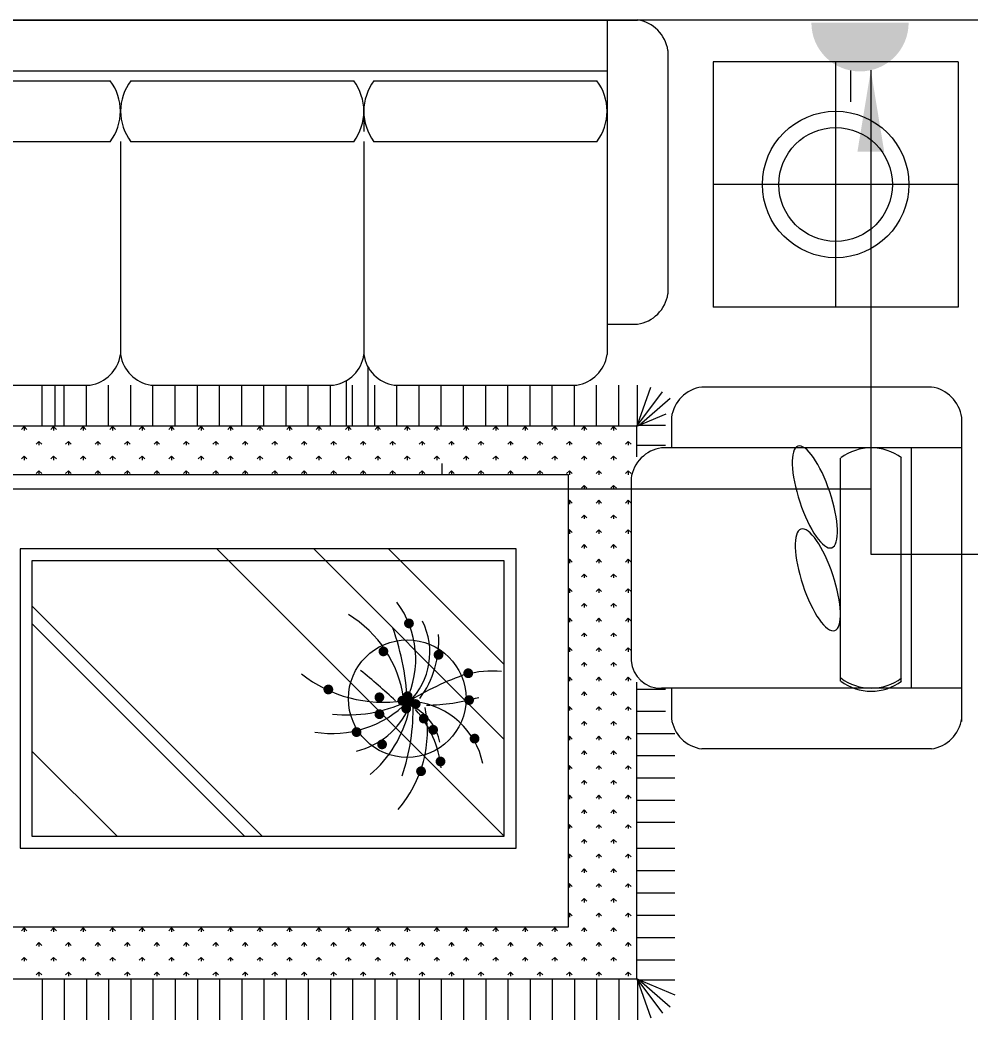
# Model space of a CAD drawing. Header units: millimetres. Extents: x -1705246 to 222838, y -3231245 to 126310.
# Drawn here: x 162795 to 164835, y 1281 to 3425 of the extents above; entities that cross this region are included whole.
import ezdxf

# ---------------------------------------------------------------- set-up
doc = ezdxf.new("R2010")
doc.units = ezdxf.units.MM
doc.layers.add('家具内线', color=8, linetype='Continuous')
doc.layers.add('家具外线', color=1, linetype='Continuous')
doc.styles.get("Standard").update_dxf_attribs({"font": ''})
doc.styles.get('Standard').set_extended_font_data('SimSun')
doc.dimstyles.new('ISO-25', dxfattribs={"dimscale": 70, "dimtxt": 2.5, "dimasz": 2.5, "dimexe": 1.25, "dimexo": 0.625, "dimtad": 1, "dimdec": 0, "dimtxsty": 'Standard', "dimblk": 'ARCHTICK', "dimcen": 2.5, "dimclrd": 251, "dimclre": 251, "dimclrt": 3, "dimadec": 0, "dimazin": 0, "dimtfac": 1, "dimtdec": 0, "dimtix": 1, "dimtmove": 2, "dimatfit": 3, "dimfxl": 1, "dimarcsym": 0})

# ---------------------------------------------------------------- blocks, each defined once
blk = doc.blocks.new('_ArchTick')
at = {"color": 0, "linetype": 'ByBlock', "const_width": 0.15}
blk.add_lwpolyline([(-0.5, -0.5), (0.5, 0.5)], dxfattribs=at)

msp = doc.modelspace()

# ---------------------------------------------------------------- hatches: boundary and pattern name
msp.add_hatch(color=5).paths.add_polyline_path([(164701.1, 3419.1), (164492.5, 3419.1, 1)])

# ---------------------------------------------------------------- linework, layer by layer
at = {"color": 250}
msp.add_line((165026.2, 3425), (160096.2, 3425), dxfattribs=at)
at = {"color": 5}
for p, q in [((164576.1, 3316.9), (164576.1, 3249.8)), ((164620, 3317.5), (164620, 3249.8))]:
    msp.add_line(p, q, dxfattribs=at)
at = {"layer": '家具内线', "color": 250}
for p, q in [((164544.5, 3335.2), (164544.5, 2809.6)), ((162488.5, 3316.3), (163010.2, 3316.3)), ((163010.7, 3316.3), (163532.4, 3316.3)), ((163532.4, 3316.3), (164054.2, 3316.3)), ((163010.7, 3164.2), (163010.7, 2707.7)), ((163532.4, 3164.2), (163532.4, 2707.7)), ((164807.3, 3072.4), (164281.7, 3072.4)), ((163542, 2554.2), (163542, 2680)), ((162842.2, 2554.2), (162842.2, 2642.4)), ((162870.4, 2554.2), (162870.4, 2642.4)), ((162889.8, 2554.2), (162889.8, 2642.4)), ((162937.4, 2554.2), (162937.4, 2642.4)), ((162985, 2554.2), (162985, 2642.4)), ((163032.6, 2554.2), (163032.6, 2642.4)), ((163080.1, 2554.2), (163080.1, 2642.4)), ((163127.7, 2554.2), (163127.7, 2642.4)), ((163175.3, 2554.2), (163175.3, 2642.4)), ((163222.9, 2554.2), (163222.9, 2642.4)), ((163270.4, 2554.2), (163270.4, 2642.4)), ((163318, 2554.2), (163318, 2642.4)), ((163365.6, 2554.2), (163365.6, 2642.4)), ((163413.2, 2554.2), (163413.2, 2642.4)), ((163460.8, 2554.2), (163460.8, 2642.4)), ((163495.4, 2554.2), (163495.4, 2652.3)), ((163508.3, 2554.2), (163508.3, 2642.4)), ((163555.9, 2554.2), (163555.9, 2642.4)), ((163603.5, 2554.2), (163603.5, 2642.4)), ((163651.1, 2554.2), (163651.1, 2642.4)), ((163698.6, 2554.2), (163698.6, 2642.4)), ((163746.2, 2554.2), (163746.2, 2642.4)), ((163793.8, 2554.2), (163793.8, 2642.4)), ((163841.4, 2554.2), (163841.4, 2642.4)), ((163889, 2554.2), (163889, 2642.4)), ((163936.5, 2554.2), (163936.5, 2642.4)), ((163984.1, 2554.2), (163984.1, 2642.4)), ((164031.7, 2554.2), (164031.7, 2642.4)), ((164079.3, 2554.2), (164079.3, 2642.4)), ((164119.8, 2554.2), (164119.8, 2642.4)), ((164119.8, 2556.9), (164147.8, 2638.2)), ((164117.7, 2554.2), (164173.1, 2628.1)), ((164123, 2556.4), (164189.5, 2614.2)), ((164117.7, 2554.2), (164181, 2581)), ((162803.8, 2553.3), (162797.9, 2547.4)), ((162803.8, 2553.3), (162803.8, 2545)), ((162803.8, 2553.3), (162809.7, 2547.4)), ((162867, 2553.3), (162861.1, 2547.4)), ((162867, 2553.3), (162867, 2545)), ((162867, 2553.3), (162872.9, 2547.4)), ((162930.2, 2553.3), (162924.3, 2547.4)), ((162930.2, 2553.3), (162930.2, 2545)), ((162930.2, 2553.3), (162936.2, 2547.4)), ((162993.5, 2553.3), (162987.5, 2547.4)), ((162993.4, 2553.3), (162993.4, 2545)), ((162993.5, 2553.3), (162999.4, 2547.4)), ((163056.7, 2553.3), (163050.7, 2547.4)), ((163056.7, 2553.3), (163056.7, 2545)), ((163056.7, 2553.3), (163062.6, 2547.4)), ((163119.9, 2553.3), (163114, 2547.4)), ((163119.9, 2553.3), (163119.9, 2545)), ((163119.9, 2553.3), (163125.8, 2547.4)), ((163183.1, 2553.3), (163177.2, 2547.4)), ((163183.1, 2553.3), (163183.1, 2545)), ((163183.1, 2553.3), (163189, 2547.4)), ((163246.3, 2553.3), (163240.4, 2547.4)), ((163246.3, 2553.3), (163252.3, 2547.4)), ((163246.3, 2553.3), (163246.3, 2545)), ((163309.6, 2553.3), (163303.6, 2547.4)), ((163309.5, 2553.3), (163309.5, 2545)), ((163309.6, 2553.3), (163315.5, 2547.4)), ((163372.8, 2553.3), (163366.9, 2547.4)), ((163372.8, 2553.3), (163372.8, 2545)), ((163372.8, 2553.3), (163378.7, 2547.4)), ((163436, 2553.3), (163430.1, 2547.4)), ((163436, 2553.3), (163436, 2545)), ((163436, 2553.3), (163441.9, 2547.4)), ((163499.2, 2553.3), (163493.3, 2547.4)), ((163499.2, 2553.3), (163499.2, 2545)), ((163499.2, 2553.3), (163505.1, 2547.4)), ((163562.4, 2553.3), (163556.5, 2547.4)), ((163562.4, 2553.3), (163562.4, 2545)), ((163562.4, 2553.3), (163568.4, 2547.4)), ((163625.7, 2553.3), (163619.7, 2547.4)), ((163625.6, 2553.3), (163625.6, 2545)), ((163625.7, 2553.3), (163631.6, 2547.4)), ((163688.9, 2553.3), (163683, 2547.4)), ((163688.9, 2553.3), (163688.9, 2545)), ((163688.9, 2553.3), (163694.8, 2547.4)), ((163752.1, 2553.3), (163746.2, 2547.4)), ((163752.1, 2553.3), (163752.1, 2545)), ((163752.1, 2553.3), (163758, 2547.4)), ((163815.3, 2553.3), (163809.4, 2547.4)), ((163815.3, 2553.3), (163815.3, 2545)), ((163815.3, 2553.3), (163821.3, 2547.4)), ((163878.5, 2553.3), (163872.6, 2547.4)), ((163878.5, 2553.3), (163878.5, 2545)), ((163878.5, 2553.3), (163884.5, 2547.4)), ((163941.8, 2553.3), (163935.8, 2547.4)), ((163941.8, 2553.3), (163941.8, 2545)), ((163941.8, 2553.3), (163947.7, 2547.4)), ((164005, 2553.3), (163999.1, 2547.4)), ((164005, 2553.3), (164005, 2545)), ((164005, 2553.3), (164010.9, 2547.4)), ((164068.2, 2553.3), (164062.3, 2547.4)), ((164068.2, 2553.3), (164068.2, 2545)), ((164068.2, 2553.3), (164074.1, 2547.4)), ((164117.7, 2556.4), (164179.5, 2556.4)), ((162835.4, 2521.7), (162829.5, 2515.8)), ((162835.4, 2521.7), (162835.4, 2513.4)), ((162835.4, 2521.7), (162841.3, 2515.8)), ((162898.6, 2521.7), (162892.7, 2515.8)), ((162898.6, 2521.7), (162904.5, 2515.8)), ((162898.6, 2521.7), (162898.6, 2513.4)), ((162961.8, 2521.7), (162955.9, 2515.8)), ((162961.8, 2521.7), (162961.8, 2513.4)), ((162961.8, 2521.7), (162967.8, 2515.8)), ((163025.1, 2521.7), (163019.1, 2515.8)), ((163025, 2521.7), (163025, 2513.4)), ((163025.1, 2521.7), (163031, 2515.8)), ((163088.3, 2521.7), (163082.4, 2515.8)), ((163088.3, 2521.7), (163088.3, 2513.4)), ((163088.3, 2521.7), (163094.2, 2515.8)), ((163151.5, 2521.7), (163145.6, 2515.8)), ((163151.5, 2521.7), (163151.5, 2513.4)), ((163151.5, 2521.7), (163157.4, 2515.8)), ((163214.7, 2521.7), (163208.8, 2515.8)), ((163214.7, 2521.7), (163214.7, 2513.4)), ((163214.7, 2521.7), (163220.7, 2515.8)), ((163277.9, 2521.7), (163272, 2515.8)), ((163277.9, 2521.7), (163277.9, 2513.4)), ((163277.9, 2521.7), (163283.9, 2515.8)), ((163341.2, 2521.7), (163335.2, 2515.8)), ((163341.2, 2521.7), (163341.2, 2513.4)), ((163341.2, 2521.7), (163347.1, 2515.8)), ((163404.4, 2521.7), (163398.5, 2515.8)), ((163404.4, 2521.7), (163404.4, 2513.4)), ((163404.4, 2521.7), (163410.3, 2515.8)), ((163467.6, 2521.7), (163461.7, 2515.8)), ((163467.6, 2521.7), (163467.6, 2513.4)), ((163467.6, 2521.7), (163473.5, 2515.8)), ((163530.8, 2521.7), (163524.9, 2515.8)), ((163530.8, 2521.7), (163530.8, 2513.4)), ((163530.8, 2521.7), (163536.8, 2515.8)), ((163594.1, 2521.7), (163588.1, 2515.8)), ((163594, 2521.7), (163594, 2513.4)), ((163594.1, 2521.7), (163600, 2515.8)), ((163657.3, 2521.7), (163651.3, 2515.8)), ((163657.3, 2521.7), (163657.3, 2513.4)), ((163657.3, 2521.7), (163663.2, 2515.8)), ((163720.5, 2521.7), (163714.6, 2515.8)), ((163720.5, 2521.7), (163720.5, 2513.4)), ((163720.5, 2521.7), (163726.4, 2515.8)), ((163783.7, 2521.7), (163777.8, 2515.8)), ((163783.7, 2521.7), (163783.7, 2513.4)), ((163783.7, 2521.7), (163789.6, 2515.8)), ((163846.9, 2521.7), (163841, 2515.8)), ((163846.9, 2521.7), (163852.9, 2515.8)), ((163846.9, 2521.7), (163846.9, 2513.4)), ((163910.2, 2521.7), (163904.2, 2515.8)), ((163910.1, 2521.7), (163910.1, 2513.4)), ((163910.2, 2521.7), (163916.1, 2515.8)), ((163973.4, 2521.7), (163967.5, 2515.8)), ((163973.4, 2521.7), (163973.4, 2513.4)), ((163973.4, 2521.7), (163979.3, 2515.8)), ((164036.6, 2521.7), (164030.7, 2515.8)), ((164036.6, 2521.7), (164036.6, 2513.4)), ((164036.6, 2521.7), (164042.5, 2515.8)), ((164099.8, 2521.7), (164093.9, 2515.8)), ((164099.8, 2521.7), (164099.8, 2513.4)), ((164099.8, 2521.7), (164105.7, 2515.8)), ((164117.7, 2513.4), (164179.5, 2513.4)), ((162803.8, 2490.1), (162797.9, 2484.2)), ((162803.8, 2490.1), (162803.8, 2481.7)), ((162803.8, 2490.1), (162809.7, 2484.2)), ((162867, 2490.1), (162861.1, 2484.2)), ((162867, 2490.1), (162867, 2481.7)), ((162867, 2490.1), (162872.9, 2484.2)), ((162930.2, 2490.1), (162924.3, 2484.2)), ((162930.2, 2490.1), (162930.2, 2481.7)), ((162930.2, 2490.1), (162936.2, 2484.2)), ((162993.5, 2490.1), (162987.5, 2484.2)), ((162993.4, 2490.1), (162993.4, 2481.7)), ((162993.5, 2490.1), (162999.4, 2484.2)), ((163056.7, 2490.1), (163050.7, 2484.2)), ((163056.7, 2490.1), (163056.7, 2481.7)), ((163056.7, 2490.1), (163062.6, 2484.2)), ((163119.9, 2490.1), (163114, 2484.2)), ((163119.9, 2490.1), (163119.9, 2481.7)), ((163119.9, 2490.1), (163125.8, 2484.2)), ((163183.1, 2490.1), (163177.2, 2484.2)), ((163183.1, 2490.1), (163183.1, 2481.7)), ((163183.1, 2490.1), (163189, 2484.2)), ((163246.3, 2490.1), (163240.4, 2484.2)), ((163246.3, 2490.1), (163252.3, 2484.2)), ((163246.3, 2490.1), (163246.3, 2481.7)), ((163309.6, 2490.1), (163303.6, 2484.2)), ((163309.5, 2490.1), (163309.5, 2481.7)), ((163309.6, 2490.1), (163315.5, 2484.2)), ((163372.8, 2490.1), (163366.9, 2484.2)), ((163372.8, 2490.1), (163372.8, 2481.7)), ((163372.8, 2490.1), (163378.7, 2484.2)), ((163436, 2490.1), (163430.1, 2484.2)), ((163436, 2490.1), (163436, 2481.7)), ((163436, 2490.1), (163441.9, 2484.2)), ((163499.2, 2490.1), (163493.3, 2484.2)), ((163499.2, 2490.1), (163499.2, 2481.7)), ((163499.2, 2490.1), (163505.1, 2484.2)), ((163562.4, 2490.1), (163556.5, 2484.2)), ((163562.4, 2490.1), (163562.4, 2481.7)), ((163562.4, 2490.1), (163568.4, 2484.2)), ((163625.7, 2490.1), (163619.7, 2484.2)), ((163625.6, 2490.1), (163625.6, 2481.7)), ((163625.7, 2490.1), (163631.6, 2484.2)), ((163688.9, 2490.1), (163683, 2484.2)), ((163688.9, 2490.1), (163688.9, 2481.7)), ((163688.9, 2490.1), (163694.8, 2484.2)), ((163752.1, 2490.1), (163746.2, 2484.2)), ((163752.1, 2490.1), (163752.1, 2481.7)), ((163752.1, 2490.1), (163758, 2484.2)), ((163815.3, 2490.1), (163809.4, 2484.2)), ((163815.3, 2490.1), (163815.3, 2481.7)), ((163815.3, 2490.1), (163821.3, 2484.2)), ((163878.5, 2490.1), (163872.6, 2484.2)), ((163878.5, 2490.1), (163878.5, 2481.7)), ((163878.5, 2490.1), (163884.5, 2484.2)), ((163941.8, 2490.1), (163935.8, 2484.2)), ((163941.8, 2490.1), (163941.8, 2481.7)), ((163941.8, 2490.1), (163947.7, 2484.2)), ((164005, 2490.1), (163999.1, 2484.2)), ((164005, 2490.1), (164005, 2481.7)), ((164005, 2490.1), (164010.9, 2484.2)), ((164068.2, 2490.1), (164062.3, 2484.2)), ((164068.2, 2490.1), (164068.2, 2481.7)), ((164068.2, 2490.1), (164074.1, 2484.2)), ((164706.4, 2507.8), (164706.4, 1992.8)), ((163699.4, 2474), (163699.4, 2449.8)), ((163971.6, 2449.8), (162647.9, 2449.8)), ((162835.4, 2458.5), (162829.5, 2452.6)), ((162835.4, 2458.5), (162835.4, 2450.1)), ((162835.4, 2458.5), (162841.3, 2452.6)), ((162898.6, 2458.5), (162892.7, 2452.6)), ((162898.6, 2458.5), (162904.5, 2452.6)), ((162898.6, 2458.5), (162898.6, 2450.1)), ((162961.8, 2458.5), (162955.9, 2452.6)), ((162961.8, 2458.5), (162961.8, 2450.1)), ((162961.8, 2458.5), (162967.8, 2452.6)), ((163025.1, 2458.5), (163019.1, 2452.6)), ((163025, 2458.5), (163025, 2450.1)), ((163025.1, 2458.5), (163031, 2452.6)), ((163088.3, 2458.5), (163082.4, 2452.6)), ((163088.3, 2458.5), (163088.3, 2450.1)), ((163088.3, 2458.5), (163094.2, 2452.6)), ((163151.5, 2458.5), (163145.6, 2452.6)), ((163151.5, 2458.5), (163151.5, 2450.1)), ((163151.5, 2458.5), (163157.4, 2452.6)), ((163214.7, 2458.5), (163208.8, 2452.6)), ((163214.7, 2458.5), (163214.7, 2450.1)), ((163214.7, 2458.5), (163220.7, 2452.6)), ((163277.9, 2458.5), (163272, 2452.6)), ((163277.9, 2458.5), (163277.9, 2450.1)), ((163277.9, 2458.5), (163283.9, 2452.6)), ((163341.2, 2458.5), (163335.2, 2452.6)), ((163341.2, 2458.5), (163341.2, 2450.1)), ((163341.2, 2458.5), (163347.1, 2452.6)), ((163404.4, 2458.5), (163398.5, 2452.6)), ((163404.4, 2458.5), (163404.4, 2450.1)), ((163404.4, 2458.5), (163410.3, 2452.6)), ((163467.6, 2458.5), (163461.7, 2452.6)), ((163467.6, 2458.5), (163467.6, 2450.1)), ((163467.6, 2458.5), (163473.5, 2452.6)), ((163530.8, 2458.5), (163524.9, 2452.6)), ((163530.8, 2458.5), (163530.8, 2450.1)), ((163530.8, 2458.5), (163536.8, 2452.6)), ((163594.1, 2458.5), (163588.1, 2452.6)), ((163594, 2458.5), (163594, 2450.1)), ((163594.1, 2458.5), (163600, 2452.6)), ((163657.3, 2458.5), (163651.3, 2452.6)), ((163657.3, 2458.5), (163657.3, 2450.1)), ((163657.3, 2458.5), (163663.2, 2452.6)), ((163720.5, 2458.5), (163714.6, 2452.6)), ((163720.5, 2458.5), (163720.5, 2450.1)), ((163720.5, 2458.5), (163726.4, 2452.6)), ((163783.7, 2458.5), (163777.8, 2452.6)), ((163783.7, 2458.5), (163783.7, 2450.1)), ((163783.7, 2458.5), (163789.6, 2452.6)), ((163846.9, 2458.5), (163841, 2452.6)), ((163846.9, 2458.5), (163852.9, 2452.6)), ((163846.9, 2458.5), (163846.9, 2450.1)), ((163910.2, 2458.5), (163904.2, 2452.6)), ((163910.1, 2458.5), (163910.1, 2450.1)), ((163910.2, 2458.5), (163916.1, 2452.6)), ((163973.4, 2458.5), (163967.5, 2452.6)), ((163971.6, 1480.7), (163971.6, 2449.8)), ((163973.4, 2458.5), (163973.4, 2450.1)), ((163973.4, 2458.5), (163979.3, 2452.6)), ((164036.6, 2458.5), (164030.7, 2452.6)), ((164036.6, 2458.5), (164036.6, 2450.1)), ((164036.6, 2458.5), (164042.5, 2452.6)), ((164099.8, 2458.5), (164093.9, 2452.6)), ((164099.8, 2458.5), (164099.8, 2450.1)), ((164099.8, 2458.5), (164105.7, 2452.6)), ((164005, 2426.9), (163999.1, 2421)), ((164005, 2426.9), (164005, 2418.5)), ((164005, 2426.9), (164010.9, 2421)), ((164068.2, 2426.9), (164062.3, 2421)), ((164068.2, 2426.9), (164068.2, 2418.5)), ((164068.2, 2426.9), (164074.1, 2421)), ((163973.4, 2395.3), (163971.6, 2393.5)), ((163973.4, 2395.3), (163973.4, 2386.9)), ((163973.4, 2395.3), (163979.3, 2389.4)), ((164036.6, 2395.3), (164030.7, 2389.4)), ((164036.6, 2395.3), (164036.6, 2386.9)), ((164036.6, 2395.3), (164042.5, 2389.4)), ((164099.8, 2395.3), (164093.9, 2389.4)), ((164099.8, 2395.3), (164099.8, 2386.9)), ((164099.8, 2395.3), (164105.7, 2389.4)), ((164005, 2363.7), (163999.1, 2357.7)), ((164005, 2363.7), (164005, 2355.3)), ((164005, 2363.7), (164010.9, 2357.7)), ((164068.2, 2363.7), (164062.3, 2357.7)), ((164068.2, 2363.7), (164068.2, 2355.3)), ((164068.2, 2363.7), (164074.1, 2357.7)), ((163973.4, 2332.1), (163971.6, 2330.3)), ((163973.4, 2332.1), (163973.4, 2323.7)), ((163973.4, 2332.1), (163979.3, 2326.1)), ((164036.6, 2332.1), (164030.7, 2326.1)), ((164036.6, 2332.1), (164036.6, 2323.7)), ((164036.6, 2332.1), (164042.5, 2326.1)), ((164099.8, 2332.1), (164093.9, 2326.1)), ((164099.8, 2332.1), (164099.8, 2323.7)), ((164099.8, 2332.1), (164105.7, 2326.1)), ((164005, 2300.5), (163999.1, 2294.5)), ((164005, 2300.5), (164005, 2292.1)), ((164005, 2300.5), (164010.9, 2294.5)), ((164068.2, 2300.5), (164062.3, 2294.5)), ((164068.2, 2300.5), (164068.2, 2292.1)), ((164068.2, 2300.5), (164074.1, 2294.5)), ((163833.4, 1675.2), (163217.2, 2291.3)), ((163833.4, 1882.8), (163424.8, 2291.3)), ((163833.4, 2043.2), (163585.2, 2291.3)), ((163973.4, 2268.8), (163971.6, 2267.1)), ((163973.4, 2268.9), (163973.4, 2260.5)), ((163973.4, 2268.8), (163979.3, 2262.9)), ((164036.6, 2268.8), (164030.7, 2262.9)), ((164036.6, 2268.9), (164036.6, 2260.5)), ((164036.6, 2268.8), (164042.5, 2262.9)), ((164099.8, 2268.8), (164093.9, 2262.9)), ((164099.8, 2268.9), (164099.8, 2260.5)), ((164099.8, 2268.8), (164105.7, 2262.9)), ((164005, 2237.2), (163999.1, 2231.3)), ((164005, 2237.2), (164005, 2228.9)), ((164005, 2237.2), (164010.9, 2231.3)), ((164068.2, 2237.2), (164062.3, 2231.3)), ((164068.2, 2237.2), (164068.2, 2228.9)), ((164068.2, 2237.2), (164074.1, 2231.3)), ((163973.4, 2205.6), (163971.6, 2203.8)), ((163973.4, 2205.6), (163973.4, 2197.2)), ((163973.4, 2205.6), (163979.3, 2199.7)), ((164036.6, 2205.6), (164030.7, 2199.7)), ((164036.6, 2205.6), (164036.6, 2197.2)), ((164036.6, 2205.6), (164042.5, 2199.7)), ((164099.8, 2205.6), (164093.9, 2199.7)), ((164099.8, 2205.6), (164099.8, 2197.2)), ((164099.8, 2205.6), (164105.7, 2199.7)), ((163314.3, 1675.2), (162820.4, 2169.1)), ((164005, 2174), (163999.1, 2168.1)), ((164005, 2174), (164005, 2165.6)), ((164005, 2174), (164010.9, 2168.1)), ((164068.2, 2174), (164062.3, 2168.1)), ((164068.2, 2174), (164068.2, 2165.6)), ((164068.2, 2174), (164074.1, 2168.1)), ((163276.6, 1675.2), (162820.4, 2131.3)), ((163973.4, 2142.4), (163971.6, 2140.6)), ((163973.4, 2142.4), (163973.4, 2134)), ((163973.4, 2142.4), (163979.3, 2136.5)), ((164036.6, 2142.4), (164030.7, 2136.5)), ((164036.6, 2142.4), (164036.6, 2134)), ((164036.6, 2142.4), (164042.5, 2136.5)), ((164099.8, 2142.4), (164093.9, 2136.5)), ((164099.8, 2142.4), (164099.8, 2134)), ((164099.8, 2142.4), (164105.7, 2136.5)), ((164005, 2110.8), (163999.1, 2104.9)), ((164005, 2110.8), (164005, 2102.4)), ((164005, 2110.8), (164010.9, 2104.9)), ((164068.2, 2110.8), (164062.3, 2104.9)), ((164068.2, 2110.8), (164068.2, 2102.4)), ((164068.2, 2110.8), (164074.1, 2104.9)), ((163973.4, 2079.2), (163971.6, 2077.4)), ((163973.4, 2079.2), (163973.4, 2070.8)), ((163973.4, 2079.2), (163979.3, 2073.3)), ((164036.6, 2079.2), (164030.7, 2073.3)), ((164036.6, 2079.2), (164036.6, 2070.8)), ((164036.6, 2079.2), (164042.5, 2073.3)), ((164099.8, 2079.2), (164093.9, 2073.3)), ((164099.8, 2079.2), (164099.8, 2070.8)), ((164099.8, 2079.2), (164105.7, 2073.3)), ((164005, 2047.6), (163999.1, 2041.6)), ((164005, 2047.6), (164005, 2039.2)), ((164005, 2047.6), (164010.9, 2041.6)), ((164068.2, 2047.6), (164062.3, 2041.6)), ((164068.2, 2047.6), (164068.2, 2039.2)), ((164068.2, 2047.6), (164074.1, 2041.6)), ((163973.4, 2016), (163971.6, 2014.2)), ((163973.4, 2016), (163973.4, 2007.6)), ((163973.4, 2016), (163979.3, 2010)), ((164036.6, 2016), (164030.7, 2010)), ((164036.6, 2016), (164036.6, 2007.6)), ((164036.6, 2016), (164042.5, 2010)), ((164099.8, 2016), (164093.9, 2010)), ((164099.8, 2016), (164099.8, 2007.6)), ((164099.8, 2016), (164105.7, 2010)), ((164005, 1984.4), (163999.1, 1978.4)), ((164005, 1984.4), (164005, 1976)), ((164005, 1984.4), (164010.9, 1978.4)), ((164068.2, 1984.4), (164062.3, 1978.4)), ((164068.2, 1984.4), (164068.2, 1976)), ((164068.2, 1984.4), (164074.1, 1978.4)), ((164117.7, 1990.5), (164179.5, 1990.5)), ((163973.4, 1952.7), (163971.6, 1951)), ((163973.4, 1952.7), (163973.4, 1944.4)), ((163973.4, 1952.7), (163979.3, 1946.8)), ((164036.6, 1952.7), (164030.7, 1946.8)), ((164036.6, 1952.7), (164036.6, 1944.4)), ((164036.6, 1952.7), (164042.5, 1946.8)), ((164099.8, 1952.7), (164093.9, 1946.8)), ((164099.8, 1952.7), (164099.8, 1944.4)), ((164099.8, 1952.7), (164105.7, 1946.8)), ((164117.7, 1943), (164179.5, 1943)), ((164005, 1921.1), (163999.1, 1915.2)), ((164005, 1921.1), (164005, 1912.8)), ((164005, 1921.1), (164010.9, 1915.2)), ((164068.2, 1921.1), (164062.3, 1915.2)), ((164068.2, 1921.1), (164068.2, 1912.8)), ((164068.2, 1921.1), (164074.1, 1915.2)), ((163973.4, 1889.5), (163971.6, 1887.7)), ((163973.4, 1889.5), (163973.4, 1881.1)), ((163973.4, 1889.5), (163979.3, 1883.6)), ((164036.6, 1889.5), (164030.7, 1883.6)), ((164036.6, 1889.5), (164036.6, 1881.1)), ((164036.6, 1889.5), (164042.5, 1883.6)), ((164099.8, 1889.5), (164093.9, 1883.6)), ((164099.8, 1889.5), (164099.8, 1881.1)), ((164099.8, 1889.5), (164105.7, 1883.6)), ((164117.7, 1895.4), (164199.3, 1895.4)), ((163002.9, 1675.2), (162820.4, 1857.7)), ((164005, 1857.9), (163999.1, 1852)), ((164005, 1857.9), (164005, 1849.5)), ((164005, 1857.9), (164010.9, 1852)), ((164068.2, 1857.9), (164062.3, 1852)), ((164068.2, 1857.9), (164068.2, 1849.5)), ((164068.2, 1857.9), (164074.1, 1852)), ((164117.7, 1847.9), (164199.3, 1847.9)), ((163973.4, 1826.3), (163971.6, 1824.5)), ((163973.4, 1826.3), (163973.4, 1817.9)), ((163973.4, 1826.3), (163979.3, 1820.4)), ((164036.6, 1826.3), (164030.7, 1820.4)), ((164036.6, 1826.3), (164036.6, 1817.9)), ((164036.6, 1826.3), (164042.5, 1820.4)), ((164099.8, 1826.3), (164093.9, 1820.4)), ((164099.8, 1826.3), (164099.8, 1817.9)), ((164099.8, 1826.3), (164105.7, 1820.4)), ((164005, 1794.7), (163999.1, 1788.8)), ((164005, 1794.7), (164005, 1786.3)), ((164005, 1794.7), (164010.9, 1788.8)), ((164068.2, 1794.7), (164062.3, 1788.8)), ((164068.2, 1794.7), (164068.2, 1786.3)), ((164068.2, 1794.7), (164074.1, 1788.8)), ((164117.7, 1800.3), (164199.3, 1800.3)), ((163973.4, 1763.1), (163971.6, 1761.3)), ((163973.4, 1763.1), (163973.4, 1754.7)), ((163973.4, 1763.1), (163979.3, 1757.1)), ((164036.6, 1763.1), (164030.7, 1757.1)), ((164036.6, 1763.1), (164036.6, 1754.7)), ((164036.6, 1763.1), (164042.5, 1757.1)), ((164099.8, 1763.1), (164093.9, 1757.1)), ((164099.8, 1763.1), (164099.8, 1754.7)), ((164099.8, 1763.1), (164105.7, 1757.1)), ((164117.7, 1752.8), (164199.3, 1752.8)), ((164005, 1731.5), (163999.1, 1725.5)), ((164005, 1731.5), (164005, 1723.1)), ((164005, 1731.5), (164010.9, 1725.5)), ((164068.2, 1731.5), (164062.3, 1725.5)), ((164068.2, 1731.5), (164068.2, 1723.1)), ((164068.2, 1731.5), (164074.1, 1725.5)), ((163973.4, 1699.9), (163971.6, 1698.1)), ((163973.4, 1699.9), (163973.4, 1691.5)), ((163973.4, 1699.9), (163979.3, 1693.9)), ((164036.6, 1699.9), (164030.7, 1693.9)), ((164036.6, 1699.9), (164036.6, 1691.5)), ((164036.6, 1699.9), (164042.5, 1693.9)), ((164099.8, 1699.9), (164093.9, 1693.9)), ((164099.8, 1699.9), (164099.8, 1691.5)), ((164099.8, 1699.9), (164105.7, 1693.9)), ((164117.7, 1705.3), (164199.3, 1705.3)), ((164005, 1668.2), (163999.1, 1662.3)), ((164005, 1668.3), (164005, 1659.9)), ((164005, 1668.2), (164010.9, 1662.3)), ((164068.2, 1668.2), (164062.3, 1662.3)), ((164068.2, 1668.3), (164068.2, 1659.9)), ((164068.2, 1668.2), (164074.1, 1662.3)), ((163973.4, 1636.6), (163971.6, 1634.8)), ((163973.4, 1636.6), (163973.4, 1628.3)), ((163973.4, 1636.6), (163979.3, 1630.7)), ((164036.6, 1636.6), (164030.7, 1630.7)), ((164036.6, 1636.6), (164036.6, 1628.3)), ((164036.6, 1636.6), (164042.5, 1630.7)), ((164099.8, 1636.6), (164093.9, 1630.7)), ((164099.8, 1636.6), (164099.8, 1628.3)), ((164099.8, 1636.6), (164105.7, 1630.7)), ((164117.7, 1649.8), (164199.3, 1649.8)), ((164005, 1605), (163999.1, 1599.1)), ((164005, 1605), (164005, 1596.6)), ((164005, 1605), (164010.9, 1599.1)), ((164068.2, 1605), (164062.3, 1599.1)), ((164068.2, 1605), (164068.2, 1596.6)), ((164068.2, 1605), (164074.1, 1599.1)), ((164117.7, 1601.8), (164199.3, 1601.8)), ((163973.4, 1573.4), (163971.6, 1571.6)), ((163973.4, 1573.4), (163973.4, 1565)), ((163973.4, 1573.4), (163979.3, 1567.5)), ((164036.6, 1573.4), (164030.7, 1567.5)), ((164036.6, 1573.4), (164036.6, 1565)), ((164036.6, 1573.4), (164042.5, 1567.5)), ((164099.8, 1573.4), (164093.9, 1567.5)), ((164099.8, 1573.4), (164099.8, 1565)), ((164099.8, 1573.4), (164105.7, 1567.5)), ((164117.7, 1553.8), (164199.3, 1553.8)), ((164005, 1541.8), (163999.1, 1535.9)), ((164005, 1541.8), (164005, 1533.4)), ((164005, 1541.8), (164010.9, 1535.9)), ((164068.2, 1541.8), (164062.3, 1535.9)), ((164068.2, 1541.8), (164068.2, 1533.4)), ((164068.2, 1541.8), (164074.1, 1535.9)), ((163973.4, 1510.2), (163971.6, 1508.4)), ((163973.4, 1510.2), (163973.4, 1501.8)), ((163973.4, 1510.2), (163979.3, 1504.3)), ((164036.6, 1510.2), (164030.7, 1504.3)), ((164036.6, 1510.2), (164036.6, 1501.8)), ((164036.6, 1510.2), (164042.5, 1504.3)), ((164099.8, 1510.2), (164093.9, 1504.3)), ((164099.8, 1510.2), (164099.8, 1501.8)), ((164099.8, 1510.2), (164105.7, 1504.3)), ((164117.7, 1505.8), (164199.3, 1505.8)), ((162647.9, 1480.7), (163971.6, 1480.7)), ((162803.8, 1478.6), (162797.9, 1472.7)), ((162803.8, 1478.6), (162803.8, 1470.2)), ((162803.8, 1478.6), (162809.7, 1472.7)), ((162867, 1478.6), (162861.1, 1472.7)), ((162867, 1478.6), (162867, 1470.2)), ((162867, 1478.6), (162872.9, 1472.7)), ((162930.2, 1478.6), (162924.3, 1472.7)), ((162930.2, 1478.6), (162930.2, 1470.2)), ((162930.2, 1478.6), (162936.2, 1472.7)), ((162993.5, 1478.6), (162987.5, 1472.7)), ((162993.4, 1478.6), (162993.4, 1470.2)), ((162993.5, 1478.6), (162999.4, 1472.7)), ((163056.7, 1478.6), (163050.7, 1472.7)), ((163056.7, 1478.6), (163056.7, 1470.2)), ((163056.7, 1478.6), (163062.6, 1472.7)), ((163119.9, 1478.6), (163114, 1472.7)), ((163119.9, 1478.6), (163119.9, 1470.2)), ((163119.9, 1478.6), (163125.8, 1472.7)), ((163183.1, 1478.6), (163177.2, 1472.7)), ((163183.1, 1478.6), (163183.1, 1470.2)), ((163183.1, 1478.6), (163189, 1472.7)), ((163246.3, 1478.6), (163240.4, 1472.7)), ((163246.3, 1478.6), (163252.3, 1472.7)), ((163246.3, 1478.6), (163246.3, 1470.2)), ((163309.6, 1478.6), (163303.6, 1472.7)), ((163309.5, 1478.6), (163309.5, 1470.2)), ((163309.6, 1478.6), (163315.5, 1472.7)), ((163372.8, 1478.6), (163366.9, 1472.7)), ((163372.8, 1478.6), (163372.8, 1470.2)), ((163372.8, 1478.6), (163378.7, 1472.7)), ((163436, 1478.6), (163430.1, 1472.7)), ((163436, 1478.6), (163436, 1470.2)), ((163436, 1478.6), (163441.9, 1472.7)), ((163499.2, 1478.6), (163493.3, 1472.7)), ((163499.2, 1478.6), (163499.2, 1470.2)), ((163499.2, 1478.6), (163505.1, 1472.7)), ((163562.4, 1478.6), (163556.5, 1472.7)), ((163562.4, 1478.6), (163562.4, 1470.2)), ((163562.4, 1478.6), (163568.4, 1472.7)), ((163625.7, 1478.6), (163619.7, 1472.7)), ((163625.6, 1478.6), (163625.6, 1470.2)), ((163625.7, 1478.6), (163631.6, 1472.7)), ((163688.9, 1478.6), (163683, 1472.7)), ((163688.9, 1478.6), (163688.9, 1470.2)), ((163688.9, 1478.6), (163694.8, 1472.7)), ((163752.1, 1478.6), (163746.2, 1472.7)), ((163752.1, 1478.6), (163752.1, 1470.2)), ((163752.1, 1478.6), (163758, 1472.7)), ((163815.3, 1478.6), (163809.4, 1472.7)), ((163815.3, 1478.6), (163815.3, 1470.2)), ((163815.3, 1478.6), (163821.3, 1472.7)), ((163878.5, 1478.6), (163872.6, 1472.7)), ((163878.5, 1478.6), (163878.5, 1470.2)), ((163878.5, 1478.6), (163884.5, 1472.7)), ((163941.8, 1478.6), (163935.8, 1472.7)), ((163941.8, 1478.6), (163941.8, 1470.2)), ((163941.8, 1478.6), (163947.7, 1472.7)), ((164005, 1478.6), (163999.1, 1472.7)), ((164005, 1478.6), (164005, 1470.2)), ((164005, 1478.6), (164010.9, 1472.7)), ((164068.2, 1478.6), (164062.3, 1472.7)), ((164068.2, 1478.6), (164068.2, 1470.2)), ((164068.2, 1478.6), (164074.1, 1472.7)), ((162835.4, 1447), (162829.5, 1441)), ((162835.4, 1447), (162835.4, 1438.6)), ((162835.4, 1447), (162841.3, 1441)), ((162898.6, 1447), (162892.7, 1441)), ((162898.6, 1447), (162904.5, 1441)), ((162898.6, 1447), (162898.6, 1438.6)), ((162961.8, 1447), (162955.9, 1441)), ((162961.8, 1447), (162961.8, 1438.6)), ((162961.8, 1447), (162967.8, 1441)), ((163025.1, 1447), (163019.1, 1441)), ((163025, 1447), (163025, 1438.6)), ((163025.1, 1447), (163031, 1441)), ((163088.3, 1447), (163082.4, 1441)), ((163088.3, 1447), (163088.3, 1438.6)), ((163088.3, 1447), (163094.2, 1441)), ((163151.5, 1447), (163145.6, 1441)), ((163151.5, 1447), (163151.5, 1438.6)), ((163151.5, 1447), (163157.4, 1441)), ((163214.7, 1447), (163208.8, 1441)), ((163214.7, 1447), (163214.7, 1438.6)), ((163214.7, 1447), (163220.7, 1441)), ((163277.9, 1447), (163272, 1441)), ((163277.9, 1447), (163277.9, 1438.6)), ((163277.9, 1447), (163283.9, 1441)), ((163341.2, 1447), (163335.2, 1441)), ((163341.2, 1447), (163341.2, 1438.6)), ((163341.2, 1447), (163347.1, 1441)), ((163404.4, 1447), (163398.5, 1441)), ((163404.4, 1447), (163404.4, 1438.6)), ((163404.4, 1447), (163410.3, 1441)), ((163467.6, 1447), (163461.7, 1441)), ((163467.6, 1447), (163467.6, 1438.6)), ((163467.6, 1447), (163473.5, 1441)), ((163530.8, 1447), (163524.9, 1441)), ((163530.8, 1447), (163530.8, 1438.6)), ((163530.8, 1447), (163536.8, 1441)), ((163594.1, 1447), (163588.1, 1441)), ((163594, 1447), (163594, 1438.6)), ((163594.1, 1447), (163600, 1441)), ((163657.3, 1447), (163651.3, 1441)), ((163657.3, 1447), (163657.3, 1438.6)), ((163657.3, 1447), (163663.2, 1441)), ((163720.5, 1447), (163714.6, 1441)), ((163720.5, 1447), (163720.5, 1438.6)), ((163720.5, 1447), (163726.4, 1441)), ((163783.7, 1447), (163777.8, 1441)), ((163783.7, 1447), (163783.7, 1438.6)), ((163783.7, 1447), (163789.6, 1441)), ((163846.9, 1447), (163841, 1441)), ((163846.9, 1447), (163852.9, 1441)), ((163846.9, 1447), (163846.9, 1438.6)), ((163910.2, 1447), (163904.2, 1441)), ((163910.1, 1447), (163910.1, 1438.6)), ((163910.2, 1447), (163916.1, 1441)), ((163973.4, 1447), (163967.5, 1441)), ((163973.4, 1447), (163973.4, 1438.6)), ((163973.4, 1447), (163979.3, 1441)), ((164036.6, 1447), (164030.7, 1441)), ((164036.6, 1447), (164036.6, 1438.6)), ((164036.6, 1447), (164042.5, 1441)), ((164099.8, 1447), (164093.9, 1441)), ((164099.8, 1447), (164099.8, 1438.6)), ((164099.8, 1447), (164105.7, 1441)), ((164117.7, 1457.8), (164199.3, 1457.8)), ((162803.8, 1415.4), (162797.9, 1409.4)), ((162803.8, 1415.4), (162803.8, 1407)), ((162803.8, 1415.4), (162809.7, 1409.4)), ((162867, 1415.4), (162861.1, 1409.4)), ((162867, 1415.4), (162867, 1407)), ((162867, 1415.4), (162872.9, 1409.4)), ((162930.2, 1415.4), (162924.3, 1409.4)), ((162930.2, 1415.4), (162930.2, 1407)), ((162930.2, 1415.4), (162936.2, 1409.4)), ((162993.5, 1415.4), (162987.5, 1409.4)), ((162993.4, 1415.4), (162993.4, 1407)), ((162993.5, 1415.4), (162999.4, 1409.4)), ((163056.7, 1415.4), (163050.7, 1409.4)), ((163056.7, 1415.4), (163056.7, 1407)), ((163056.7, 1415.4), (163062.6, 1409.4)), ((163119.9, 1415.4), (163114, 1409.4)), ((163119.9, 1415.4), (163119.9, 1407)), ((163119.9, 1415.4), (163125.8, 1409.4)), ((163183.1, 1415.4), (163177.2, 1409.4)), ((163183.1, 1415.4), (163183.1, 1407)), ((163183.1, 1415.4), (163189, 1409.4)), ((163246.3, 1415.4), (163240.4, 1409.4)), ((163246.3, 1415.4), (163252.3, 1409.4)), ((163246.3, 1415.4), (163246.3, 1407)), ((163309.6, 1415.4), (163303.6, 1409.4)), ((163309.5, 1415.4), (163309.5, 1407)), ((163309.6, 1415.4), (163315.5, 1409.4)), ((163372.8, 1415.4), (163366.9, 1409.4)), ((163372.8, 1415.4), (163372.8, 1407)), ((163372.8, 1415.4), (163378.7, 1409.4)), ((163436, 1415.4), (163430.1, 1409.4)), ((163436, 1415.4), (163436, 1407)), ((163436, 1415.4), (163441.9, 1409.4)), ((163499.2, 1415.4), (163493.3, 1409.4)), ((163499.2, 1415.4), (163499.2, 1407)), ((163499.2, 1415.4), (163505.1, 1409.4)), ((163562.4, 1415.4), (163556.5, 1409.4)), ((163562.4, 1415.4), (163562.4, 1407)), ((163562.4, 1415.4), (163568.4, 1409.4)), ((163625.7, 1415.4), (163619.7, 1409.4)), ((163625.6, 1415.4), (163625.6, 1407)), ((163625.7, 1415.4), (163631.6, 1409.4)), ((163688.9, 1415.4), (163683, 1409.4)), ((163688.9, 1415.4), (163688.9, 1407)), ((163688.9, 1415.4), (163694.8, 1409.4)), ((163752.1, 1415.4), (163746.2, 1409.4)), ((163752.1, 1415.4), (163752.1, 1407)), ((163752.1, 1415.4), (163758, 1409.4)), ((163815.3, 1415.4), (163809.4, 1409.4)), ((163815.3, 1415.4), (163815.3, 1407)), ((163815.3, 1415.4), (163821.3, 1409.4)), ((163878.5, 1415.4), (163872.6, 1409.4)), ((163878.5, 1415.4), (163878.5, 1407)), ((163878.5, 1415.4), (163884.5, 1409.4)), ((163941.8, 1415.4), (163935.8, 1409.4)), ((163941.8, 1415.4), (163941.8, 1407)), ((163941.8, 1415.4), (163947.7, 1409.4)), ((164005, 1415.4), (163999.1, 1409.4)), ((164005, 1415.4), (164005, 1407)), ((164005, 1415.4), (164010.9, 1409.4)), ((164068.2, 1415.4), (164062.3, 1409.4)), ((164068.2, 1415.4), (164068.2, 1407)), ((164068.2, 1415.4), (164074.1, 1409.4)), ((164117.7, 1410.2), (164199.3, 1410.2)), ((162835.4, 1383.8), (162829.5, 1377.8)), ((162835.4, 1383.8), (162835.4, 1375.4)), ((162835.4, 1383.8), (162841.3, 1377.8)), ((162898.6, 1383.8), (162892.7, 1377.8)), ((162898.6, 1383.8), (162904.5, 1377.8)), ((162898.6, 1383.8), (162898.6, 1375.4)), ((162961.8, 1383.8), (162955.9, 1377.8)), ((162961.8, 1383.8), (162961.8, 1375.4)), ((162961.8, 1383.8), (162967.8, 1377.8)), ((163025.1, 1383.8), (163019.1, 1377.8)), ((163025, 1383.8), (163025, 1375.4)), ((163025.1, 1383.8), (163031, 1377.8)), ((163088.3, 1383.8), (163082.4, 1377.8)), ((163088.3, 1383.8), (163088.3, 1375.4)), ((163088.3, 1383.8), (163094.2, 1377.8)), ((163151.5, 1383.8), (163145.6, 1377.8)), ((163151.5, 1383.8), (163151.5, 1375.4)), ((163151.5, 1383.8), (163157.4, 1377.8)), ((163214.7, 1383.8), (163208.8, 1377.8)), ((163214.7, 1383.8), (163214.7, 1375.4)), ((163214.7, 1383.8), (163220.7, 1377.8)), ((163277.9, 1383.8), (163272, 1377.8)), ((163277.9, 1383.8), (163277.9, 1375.4)), ((163277.9, 1383.8), (163283.9, 1377.8)), ((163341.2, 1383.8), (163335.2, 1377.8)), ((163341.2, 1383.8), (163341.2, 1375.4)), ((163341.2, 1383.8), (163347.1, 1377.8)), ((163404.4, 1383.8), (163398.5, 1377.8)), ((163404.4, 1383.8), (163404.4, 1375.4)), ((163404.4, 1383.8), (163410.3, 1377.8)), ((163467.6, 1383.8), (163461.7, 1377.8)), ((163467.6, 1383.8), (163467.6, 1375.4)), ((163467.6, 1383.8), (163473.5, 1377.8)), ((163530.8, 1383.8), (163524.9, 1377.8)), ((163530.8, 1383.8), (163530.8, 1375.4)), ((163530.8, 1383.8), (163536.8, 1377.8)), ((163594.1, 1383.8), (163588.1, 1377.8)), ((163594, 1383.8), (163594, 1375.4)), ((163594.1, 1383.8), (163600, 1377.8)), ((163657.3, 1383.8), (163651.3, 1377.8)), ((163657.3, 1383.8), (163657.3, 1375.4)), ((163657.3, 1383.8), (163663.2, 1377.8)), ((163720.5, 1383.8), (163714.6, 1377.8)), ((163720.5, 1383.8), (163720.5, 1375.4)), ((163720.5, 1383.8), (163726.4, 1377.8)), ((163783.7, 1383.8), (163777.8, 1377.8)), ((163783.7, 1383.8), (163783.7, 1375.4)), ((163783.7, 1383.8), (163789.6, 1377.8)), ((163846.9, 1383.8), (163841, 1377.8)), ((163846.9, 1383.8), (163852.9, 1377.8)), ((163846.9, 1383.8), (163846.9, 1375.4)), ((163910.2, 1383.8), (163904.2, 1377.8)), ((163910.1, 1383.8), (163910.1, 1375.4)), ((163910.2, 1383.8), (163916.1, 1377.8)), ((163973.4, 1383.8), (163967.5, 1377.8)), ((163973.4, 1383.8), (163973.4, 1375.4)), ((163973.4, 1383.8), (163979.3, 1377.8)), ((164036.6, 1383.8), (164030.7, 1377.8)), ((164036.6, 1383.8), (164036.6, 1375.4)), ((164036.6, 1383.8), (164042.5, 1377.8)), ((164099.8, 1383.8), (164093.9, 1377.8)), ((164099.8, 1383.8), (164099.8, 1375.4)), ((164099.8, 1383.8), (164105.7, 1377.8)), ((162842.2, 1369.5), (162842.2, 1281.2)), ((162889.8, 1369.5), (162889.8, 1281.2)), ((162937.4, 1369.5), (162937.4, 1281.2)), ((162985, 1369.5), (162985, 1281.2)), ((163032.6, 1369.5), (163032.6, 1281.2)), ((163080.1, 1369.5), (163080.1, 1281.2)), ((163127.7, 1369.5), (163127.7, 1281.2)), ((163175.3, 1369.5), (163175.3, 1281.2)), ((163222.9, 1369.5), (163222.9, 1281.2)), ((163270.4, 1369.5), (163270.4, 1281.2)), ((163318, 1369.5), (163318, 1281.2)), ((163365.6, 1369.5), (163365.6, 1281.2)), ((163413.2, 1369.5), (163413.2, 1281.2)), ((163460.8, 1369.5), (163460.8, 1281.2)), ((163508.3, 1369.5), (163508.3, 1281.2)), ((163555.9, 1369.5), (163555.9, 1281.2)), ((163603.5, 1369.5), (163603.5, 1281.2)), ((163651.1, 1369.5), (163651.1, 1281.2)), ((163698.6, 1369.5), (163698.6, 1281.2)), ((163746.2, 1369.5), (163746.2, 1281.2)), ((163793.8, 1369.5), (163793.8, 1281.2)), ((163841.4, 1369.5), (163841.4, 1281.2)), ((163889, 1369.5), (163889, 1281.2)), ((163936.5, 1369.5), (163936.5, 1281.2)), ((163984.1, 1369.5), (163984.1, 1281.2)), ((164031.7, 1369.5), (164031.7, 1281.2)), ((164079.3, 1369.5), (164079.3, 1281.2)), ((164117.7, 1369.5), (164199.6, 1334.8)), ((164117.7, 1369.5), (164173.1, 1295.6)), ((164117.7, 1367.2), (164199.3, 1367.2)), ((164119.8, 1369.5), (164119.8, 1281.2)), ((164119.8, 1366.8), (164147.8, 1285.5)), ((164123, 1367.2), (164189.5, 1309.5))]:
    msp.add_line(p, q, dxfattribs=at)
msp.add_lwpolyline([(162820.4, 2265.8), (162820.4, 1675.2), (163833.4, 1675.2), (163833.4, 2265.8)], close=True, dxfattribs=at)
at = {"layer": '家具内线', "color": 250, "const_width": 10.5}
for points in [[(163629.2, 2126.2, -1), (163629.2, 2136.7, -1)], [(163574.4, 2066.2, -1), (163574.4, 2076.6, -1)], [(163692.6, 2059, -1), (163692.6, 2069.4, -1)], [(163756.4, 2019.3, -1), (163756.4, 2029.8, -1)], [(163456.3, 1984.5, -1), (163456.3, 1995, -1)], [(163565.8, 1967.7, -1), (163565.8, 1978.2, -1)], [(163614.8, 1960.5, -1), (163614.8, 1971, -1)], [(163626.3, 1970.1, -1), (163626.3, 1980.6, -1)], [(163632.1, 1958.1, -1), (163632.1, 1968.6, -1)], [(163758.2, 1961.8, -1), (163758.2, 1972.3, -1)], [(163623.4, 1943.7, -1), (163623.4, 1954.1, -1)], [(163643.6, 1953.3, -1), (163643.6, 1963.8, -1)], [(163565.8, 1931.6, -1), (163565.8, 1942.1, -1)], [(163660.9, 1922.1, -1), (163660.9, 1932.5, -1)], [(163516.8, 1893.2, -1), (163516.8, 1903.7, -1)], [(163681, 1898, -1), (163681, 1908.5, -1)], [(163770, 1879.2, -1), (163770, 1889.7, -1)], [(163571.5, 1866.8, -1), (163571.5, 1877.3, -1)], [(163696.9, 1830.1, -1), (163696.9, 1840.6, -1)], [(163655.1, 1809.2, -1), (163655.1, 1819.7, -1)]]:
    msp.add_lwpolyline(points, format="xyb", close=True, dxfattribs=at)
at = {"layer": '家具内线', "color": 250}
msp.add_circle((164544.5, 3072.4), 121.9, dxfattribs=at)
for centre, radius, start, end in [((163439, 2054.7), 204.8, 334.2367, 36.6769), ((163369, 1936.2), 251, 7.8622, 58.685), ((163526.6, 2069.3), 147.5, 314.0898, 27.0091), ((163065.7, 1934.8), 561, 2.1756, 19.4751), ((163489.7, 2092.8), 203.4, 323.0442, 4.1259), ((163574.4, 2246.5), 284.1, 231.7667, 278.7504), ((162540.3, 816.1), 1563.8, 47.3201, 50.9512), ((163991, 1356.6), 707.9, 109.639, 121.0127), ((163806.4, 1837.8), 191.5, 83.5186, 107.0544), ((164620.9, 2101.4), 108.7, 233.1301, 306.8699), ((163660, 2384), 428, 270.8895, 286.1439), ((163464.4, 2122.3), 226.9, 260.6238, 315.5139), ((163496.3, 2237.1), 301.9, 264.0363, 294.9112), ((163477.4, 2019.2), 166.3, 283.7047, 335.9044), ((163413, 1900.5), 255.8, 319.0185, 11.4484), ((163199.1, 1945.7), 438.9, 341.271, 1.6714), ((163587.4, 1854.8), 110.2, 11.5421, 61.1099), ((163623.1, 1796.3), 168.3, 11.9716, 83.0096), ((163381.3, 2001.5), 254.5, 310.2234, 346.9548), ((163473.5, 1797.5), 226.1, 6.1376, 41.2419)]:
    msp.add_arc(centre, radius, start, end, dxfattribs=at)
at = {"layer": '家具外线', "color": 250}
for p, q in [((162423.3, 3425), (163140.6, 3425)), ((162880.3, 3425), (163662.9, 3425)), ((163402, 3425), (164119.4, 3425)), ((164054.2, 3425), (164054.2, 2707.7)), ((164184.6, 3359.8), (164184.6, 2838.1)), ((164807.3, 3335.2), (164281.7, 3335.2)), ((164281.7, 3335.2), (164281.7, 2809.6)), ((164807.3, 3335.2), (164807.3, 2809.6)), ((162510.2, 3294.6), (162988.5, 3294.6)), ((163032.5, 3294.6), (163510.7, 3294.6)), ((163554.2, 3294.6), (164032.4, 3294.6)), ((163532.4, 3229.4), (163532.4, 3185.9)), ((163532.4, 3229.4), (163532.4, 3185.9)), ((162510.2, 3164.2), (162988.5, 3164.2)), ((163032.5, 3164.2), (163510.7, 3164.2)), ((163554.2, 3164.2), (164032.4, 3164.2)), ((164807.3, 2809.6), (164281.7, 2809.6)), ((164054.2, 2772.9), (164119.4, 2772.9)), ((162553.7, 2642.4), (162945.5, 2642.4)), ((163075.4, 2642.4), (163467.2, 2642.4)), ((163597.7, 2642.4), (163988.9, 2642.4)), ((164749.9, 2638.2), (164257.5, 2638.2)), ((164192.3, 2573), (164192.3, 2507.8)), ((164815.1, 1920.8), (164815.1, 2573)), ((164117.7, 2554.2), (162520.5, 2554.2)), ((164117.7, 2488.8), (164117.7, 2554.2)), ((164815.1, 2507.8), (164171.1, 2507.8)), ((164554.2, 2486), (164554.2, 2007.8)), ((164684.7, 2486), (164684.7, 2007.8)), ((164105.9, 2442.6), (164105.9, 2050.7)), ((164117.7, 1369.5), (164117.7, 2005.4)), ((164815.1, 1992.8), (164171.1, 1992.8)), ((164192.3, 1992.8), (164192.3, 1927.5)), ((164601.6, 1992.8), (164558.2, 1992.8)), ((164601.6, 1992.8), (164558.2, 1992.8)), ((164749.9, 1862.3), (164257.5, 1862.3)), ((162520.5, 1369.5), (164117.7, 1369.5))]:
    msp.add_line(p, q, dxfattribs=at)
msp.add_lwpolyline([(162794.9, 2291.3), (162794.9, 1649.6), (163858.9, 1649.6), (163858.9, 2291.3)], close=True, dxfattribs=at)
for centre, radius in [((164544.5, 3072.4), 157), ((163625.5, 1970.1), 126.1)]:
    msp.add_circle(centre, radius, dxfattribs=at)
for centre, radius, start, end in [((164108.5, 3348.9), 76.9, 8.1301, 81.8699), ((162901.5, 3229.4), 108.7, 323.1301, 36.8699), ((163119.4, 3229.4), 108.7, 143.1301, 216.8699), ((163423.7, 3229.4), 108.7, 323.1301, 36.8699), ((163641.1, 3229.4), 108.7, 143.1301, 216.8699), ((163945.5, 3229.4), 108.7, 323.1301, 36.8699), ((164108.5, 2849), 76.9, 278.1301, 351.8699), ((162934.1, 2718.5), 76.9, 278.1301, 351.8699), ((163086.8, 2718.5), 76.9, 188.1301, 261.8699), ((163456.4, 2718.5), 76.9, 278.1301, 351.8699), ((163608.5, 2718.5), 76.9, 188.1301, 261.8699), ((163978.1, 2718.5), 76.9, 278.1301, 351.8699), ((164268.4, 2562.1), 76.9, 98.1301, 171.8699), ((164739, 2562.1), 76.9, 8.1301, 81.8699), ((164181.9, 2431.7), 76.9, 98.1301, 171.8699), ((164620.9, 2399.1), 108.7, 53.1301, 126.8699), ((164168.4, 2055.4), 62.7, 183.7424, 272.46), ((164620.9, 2094.7), 108.7, 233.1301, 306.8699), ((164268.4, 1938.4), 76.9, 188.1301, 261.8699), ((164739, 1938.4), 76.9, 278.1301, 351.8699)]:
    msp.add_arc(centre, radius, start, end, dxfattribs=at)
for centre in [(164499.8, 2402.5), (164506.3, 2224.7)]:
    msp.add_ellipse(centre, major_axis=(-36.2, 108.8), ratio=0.295775, start_param=3.141593, end_param=9.424778, dxfattribs=at)

# ---------------------------------------------------------------- leaders
at = {"color": 3}
for points in [[(161320, 3317.5), (161320, 2420), (164620, 2420)], [(164620, 3317.5), (164620, 2280), (168970, 2280)]]:
    msp.add_leader(points, dimstyle='ISO-25', override={"dimgap": 0.625, "dimtad": 0}, dxfattribs=at)

doc.saveas('drawing.dxf')
